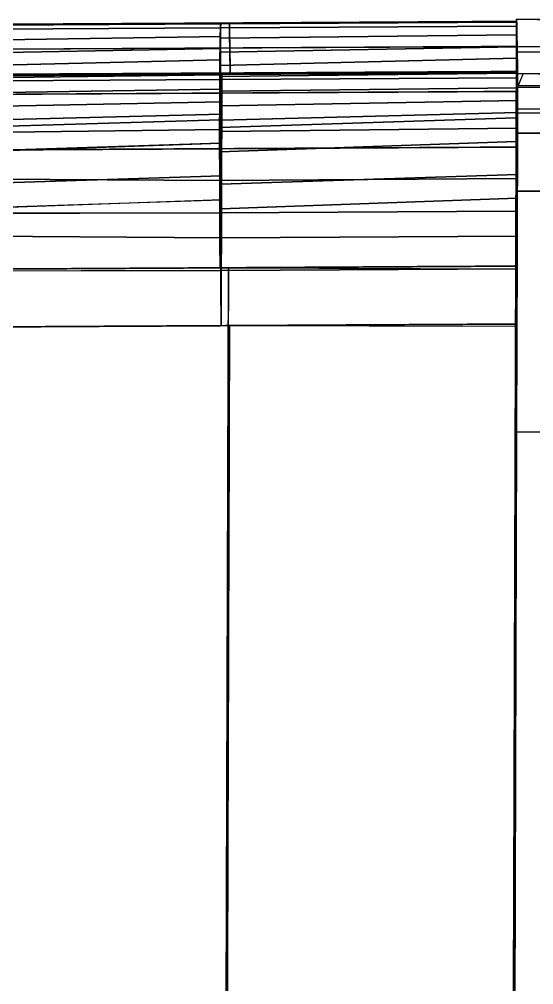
# Model space of a CAD drawing. Extents: x -208 to 220, y -49 to -19.
# Drawn here: x -206.221 to -204.888, y -21.555 to -19.05 of the extents above; entities that cross this region are included whole.
import ezdxf

# ---------------------------------------------------------------- set-up
doc = ezdxf.new("R2010")
doc.units = 0
doc.header["$MEASUREMENT"] = 0
doc.layers.add('IGES level 0', color=253, linetype='Continuous')

msp = doc.modelspace()

# ---------------------------------------------------------------- linework, layer by layer
for points in [[(-205.6984, -19.0721, 3.128), (-205.6983, -19.0618, 3.0515), (-206.4222, -19.066, 3.0459), (-206.4256, -19.0767, 3.1229)], [(-205.6983, -19.0618, 3.0515), (-205.6983, -19.0601, 2.9935), (-206.4212, -19.0643, 2.9867), (-206.4222, -19.066, 3.0459)], [(-206.4212, -19.0642, 2.9867), (-206.4204, -19.129, -1.104), (-204.9305, -19.1207, -1.1037), (-204.9316, -19.0557, 3.0005)], [(-204.9317, -19.0677, 3.135), (-204.9317, -19.0574, 3.0586), (-205.6988, -19.0618, 3.0517), (-205.6994, -19.0721, 3.1282)], [(-204.9317, -19.0574, 3.0586), (-204.9316, -19.0557, 3.0005), (-205.6983, -19.0601, 2.9937), (-205.6988, -19.0618, 3.0517)], [(-204.9318, -19.051, 3.3727), (-204.9321, -19.1348, 3.5592), (-150.6886, -19.305, 3.5772), (-150.6883, -19.2205, 3.3637)], [(-204.9293, -19.1912, -5.5532), (-204.9318, -19.0503, 3.3457), (-150.6883, -19.2205, 3.3637), (-150.6858, -19.3614, -5.5352)], [(-205.6985, -19.0952, 3.2137), (-205.6984, -19.0721, 3.128), (-206.4256, -19.0767, 3.1229), (-206.434, -19.1057, 3.2241)], [(-204.9318, -19.0907, 3.2207), (-204.9317, -19.0677, 3.135), (-205.6994, -19.0721, 3.1282), (-205.7001, -19.0995, 3.2262)], [(-205.6986, -19.1257, 3.2873), (-205.6985, -19.0952, 3.2137), (-206.434, -19.1057, 3.2241), (-206.4433, -19.1395, 3.2996)], [(-204.9319, -19.1213, 3.2943), (-204.9318, -19.0907, 3.2207), (-205.7001, -19.0995, 3.2262), (-205.7006, -19.1352, 3.3062)], [(-205.6987, -19.1553, 3.3412), (-205.6986, -19.1257, 3.2873), (-206.4436, -19.1396, 3.2996), (-206.4528, -19.174, 3.3571)], [(-204.9293, -19.1857, -5.208), (-204.9304, -19.1207, -1.1037), (-206.4203, -19.129, -1.104), (-206.4188, -19.1938, -5.1947)], [(-204.9321, -19.1509, 3.3482), (-204.9319, -19.1213, 3.2943), (-205.7006, -19.1353, 3.3063), (-205.701, -19.1702, 3.3645)], [(-204.9321, -19.1348, 3.5592), (-204.9324, -19.2217, 3.6215), (-150.6889, -19.392, 3.6395), (-150.6886, -19.305, 3.5772)], [(-205.6988, -19.1941, 3.3975), (-205.6987, -19.1553, 3.3412), (-206.4528, -19.174, 3.3571), (-206.4608, -19.2035, 3.3973)], [(-204.9322, -19.1897, 3.4045), (-204.9321, -19.1509, 3.3482), (-205.701, -19.1702, 3.3645), (-205.7011, -19.1983, 3.4031)], [(-205.6964, -19.1934, -5.2594), (-205.6959, -19.1899, -5.2015), (-204.9293, -19.1857, -5.208), (-204.9293, -19.1892, -5.2659)], [(-205.699, -19.2419, 3.4527), (-205.6988, -19.1941, 3.3975), (-206.4608, -19.2035, 3.3973), (-206.4702, -19.2463, 3.446)], [(-206.4315, -19.2428, -5.4307), (-206.4231, -19.2106, -5.3305), (-205.6959, -19.2061, -5.3353), (-205.696, -19.2319, -5.4202)], [(-206.4231, -19.2106, -5.3305), (-206.4198, -19.1975, -5.2539), (-205.6959, -19.1934, -5.2592), (-205.6959, -19.2061, -5.3353)], [(-206.4198, -19.1975, -5.2539), (-206.4189, -19.1938, -5.1947), (-205.6959, -19.1899, -5.2013), (-205.6959, -19.1934, -5.2592)], [(-204.9324, -19.2374, 3.4597), (-204.9322, -19.1897, 3.4045), (-205.7011, -19.1983, 3.4031), (-205.7013, -19.2419, 3.4529)], [(-205.6976, -19.2366, -5.4326), (-205.697, -19.2061, -5.3355), (-204.9293, -19.2019, -5.342), (-204.9293, -19.2277, -5.4269)], [(-205.697, -19.2061, -5.3355), (-205.6964, -19.1934, -5.2594), (-204.9293, -19.1892, -5.2659), (-204.9293, -19.2019, -5.342)], [(-150.6865, -19.4526, -5.7459), (-150.6858, -19.3743, -5.6175), (-204.9151, -19.1912, -5.5532), (-204.9293, -19.2262, -5.6892)], [(-206.4408, -19.2789, -5.5051), (-206.4315, -19.2428, -5.4307), (-205.696, -19.2319, -5.4202), (-205.6961, -19.2647, -5.4928)], [(-204.9326, -19.3063, 3.5213), (-204.9327, -19.2375, 3.4597), (-205.7013, -19.2419, 3.4529), (-205.7015, -19.3314, 3.5298)], [(-205.6981, -19.2749, -5.5114), (-205.6976, -19.2366, -5.4326), (-204.9293, -19.2277, -5.4269), (-204.9294, -19.2605, -5.4995)], [(-150.6889, -19.392, 3.6395), (-150.6893, -19.5157, 3.6684), (-204.9328, -19.3455, 3.6504), (-204.9324, -19.2217, 3.6215)], [(-150.685, -19.5594, -5.7881), (-150.686, -19.4526, -5.7459), (-204.9295, -19.2938, -5.7744), (-204.9293, -19.2262, -5.6892)], [(-205.6992, -19.3107, 3.5143), (-205.6994, -19.2419, 3.4527), (-206.4702, -19.2463, 3.446), (-206.4532, -19.3339, 3.5217)], [(-205.6984, -19.3116, -5.5685), (-205.6981, -19.2749, -5.5115), (-204.9294, -19.2605, -5.4995), (-204.9295, -19.2918, -5.5525)], [(-206.4502, -19.3153, -5.5615), (-206.441, -19.279, -5.5051), (-205.6961, -19.2647, -5.4928), (-205.6961, -19.296, -5.5458)], [(-206.4582, -19.346, -5.6008), (-206.4502, -19.3153, -5.5615), (-205.6961, -19.296, -5.5458), (-205.6962, -19.3366, -5.6008)], [(-205.6995, -19.3714, 3.5559), (-205.6992, -19.3107, 3.5143), (-206.4532, -19.3339, 3.5217), (-206.4433, -19.3978, 3.562)], [(-204.9328, -19.367, 3.5629), (-204.9326, -19.3063, 3.5213), (-205.7015, -19.3314, 3.5298), (-205.7015, -19.3943, 3.5692)], [(-205.6985, -19.341, -5.6062), (-205.6984, -19.3116, -5.5685), (-204.9295, -19.2918, -5.5525), (-204.9296, -19.3324, -5.6076)], [(-150.6866, -19.6661, -5.8304), (-150.6863, -19.5594, -5.7881), (-204.9295, -19.2938, -5.7744), (-204.9301, -19.4959, -5.8484)], [(-206.4676, -19.3903, -5.6481), (-206.4582, -19.346, -5.6008), (-205.6962, -19.3366, -5.6008), (-205.6964, -19.3861, -5.6545)], [(-205.6987, -19.3861, -5.6546), (-205.6985, -19.341, -5.6062), (-204.9296, -19.3324, -5.6076), (-204.9297, -19.3819, -5.6612)], [(-204.9328, -19.3455, 3.6504), (-204.9607, -28.2443, 3.7913), (-150.7173, -28.4146, 3.8093), (-150.6893, -19.5157, 3.6684)], [(-206.4506, -19.4803, -5.7209), (-206.4676, -19.3903, -5.6481), (-205.6967, -19.3861, -5.6545), (-205.6966, -19.4568, -5.7138)], [(-205.6998, -19.4681, 3.6038), (-205.6995, -19.3714, 3.5559), (-206.4436, -19.3958, 3.5607), (-206.4353, -19.4638, 3.5937)], [(-204.9331, -19.4637, 3.6108), (-204.9328, -19.367, 3.5629), (-205.7015, -19.3943, 3.5692), (-205.7014, -19.4681, 3.604)], [(-205.6988, -19.478, -5.7287), (-205.6987, -19.3861, -5.6546), (-204.9301, -19.3819, -5.6612), (-204.9299, -19.4526, -5.7205)], [(-206.4406, -19.5454, -5.7592), (-206.4506, -19.4803, -5.7209), (-205.6966, -19.4568, -5.7138), (-205.6968, -19.5188, -5.7535)], [(-205.6988, -19.5421, -5.7661), (-205.6988, -19.478, -5.7287), (-204.9299, -19.4526, -5.7205), (-204.9301, -19.5146, -5.7602)], [(-205.7, -19.5522, 3.6305), (-205.6998, -19.4681, 3.6038), (-206.4353, -19.4638, 3.5937), (-206.4278, -19.5542, 3.6235)], [(-204.9334, -19.5478, 3.6376), (-204.9331, -19.4637, 3.6108), (-205.7014, -19.4681, 3.604), (-205.7011, -19.5522, 3.6307)], [(-204.9301, -19.4959, -5.8484), (-204.958, -28.3947, -5.7075), (-177.8364, -28.4798, -5.6985), (-177.8084, -19.581, -5.8394)], [(-206.4326, -19.6124, -5.7888), (-206.4409, -19.5433, -5.758), (-205.6968, -19.5188, -5.7535), (-205.6971, -19.617, -5.7983)], [(-205.6987, -19.617, -5.7985), (-205.6988, -19.5421, -5.7661), (-204.9301, -19.5146, -5.7602), (-204.9304, -19.6128, -5.805)], [(-205.7005, -19.695, 3.6491), (-205.7, -19.5522, 3.6305), (-206.4279, -19.5534, 3.6232), (-206.4239, -19.6992, 3.6425)], [(-204.9339, -19.6973, 3.656), (-204.9334, -19.5478, 3.6376), (-205.7011, -19.5522, 3.6307), (-205.7005, -19.695, 3.6491)], [(-206.4251, -19.7037, -5.8157), (-206.4326, -19.6124, -5.7888), (-205.6971, -19.617, -5.7983), (-205.6973, -19.7019, -5.8224)], [(-205.6984, -19.7018, -5.8226), (-205.6987, -19.617, -5.7985), (-204.9304, -19.6128, -5.805), (-204.9307, -19.6977, -5.8291)], [(-205.6787, -19.6949, 3.6493), (-206.4234, -19.6992, 3.6426), (-206.4492, -27.8817, 3.7722), (-205.7044, -27.8839, 3.7789)], [(-206.4211, -19.8491, -5.8301), (-206.4252, -19.7029, -5.8155), (-205.6973, -19.7019, -5.8224), (-205.6978, -19.8452, -5.8364)], [(-204.9597, -27.8991, 3.7859), (-205.7044, -27.8904, 3.779), (-205.6787, -19.6951, 3.6493), (-204.9339, -19.6973, 3.656)], [(-205.6978, -19.8452, -5.8364), (-205.6984, -19.7018, -5.8226), (-204.9307, -19.6977, -5.8291), (-204.9311, -19.8477, -5.8428)], [(-205.7017, -28.0341, -5.7069), (-206.4465, -28.0317, -5.7007), (-206.4207, -19.8492, -5.8302), (-205.6759, -19.8451, -5.8366)], [(-204.9311, -19.8477, -5.8428), (-205.6759, -19.8453, -5.8366), (-205.7017, -28.0406, -5.7068), (-204.9569, -28.0495, -5.713)]]:
    msp.add_3dface(points)
at = {"layer": 'IGES level 0', "extrusion": (-0.005725, 0.999984, 0)}
for points in [[(-204.9317, -19.0557, 3.0005), (-205.6765, -19.06, 2.9939), (-206.4213, -19.0642, 2.9873)], [(-206.4213, -19.0642, 2.9873), (-205.6765, -19.06, 2.9939), (-204.9317, -19.0557, 3.0005)], [(-204.9328, -19.2375, 3.4597), (-205.7015, -19.2419, 3.4529), (-206.4703, -19.2463, 3.446)], [(-204.9327, -19.2375, 3.4597), (-205.7015, -19.2419, 3.4529), (-206.4703, -19.2463, 3.446)], [(-206.4235, -19.6992, 3.6426), (-205.6787, -19.6949, 3.6493), (-204.9339, -19.6906, 3.6559)], [(-204.9339, -19.6906, 3.6559), (-205.6787, -19.6949, 3.6493), (-206.4235, -19.6992, 3.6426)]]:
    msp.add_open_spline(points, degree=2, dxfattribs=at)
at = {"layer": 'IGES level 0', "extrusion": (0.999944, 0.005725, 0.008919)}
for points in [[(-205.7005, -19.695, 3.6491), (-205.7027, -19.3171, 3.643), (-205.7017, -19.0541, 3.3716), (-205.6983, -19.0601, 2.9937)], [(-205.7005, -19.695, 3.6491), (-205.7026, -19.3171, 3.643), (-205.7017, -19.0541, 3.3716), (-205.6983, -19.0601, 2.9937)]]:
    msp.add_rational_spline(points, [1, 0.804755803081, 0.804755803081, 1], degree=3, dxfattribs=at)
at = {"layer": 'IGES level 0', "extrusion": (-0.999841, -0.01781, 0)}
for points in [[(-205.6742, -19.1897, -5.2016), (-205.6753, -19.1249, -1.1039), (-205.6765, -19.06, 2.9939)], [(-205.6741, -19.1897, -5.2016), (-205.6753, -19.1249, -1.1039), (-205.6764, -19.06, 2.9939)], [(-205.6764, -19.06, 2.9939), (-205.6752, -19.1249, -1.1039), (-205.6741, -19.1897, -5.2016)], [(-204.9317, -19.0557, 3.0005), (-204.9305, -19.1207, -1.1037), (-204.9294, -19.1857, -5.208)], [(-204.9294, -19.1857, -5.208), (-204.9305, -19.1207, -1.1037), (-204.9317, -19.0557, 3.0005)]]:
    msp.add_open_spline(points, degree=2, dxfattribs=at)
at = {"layer": 'IGES level 0', "extrusion": (0.999995, -0.003139, 0.000331739)}
for points in [[(-204.9339, -19.6906, 3.6559), (-204.9327, -19.3127, 3.6499), (-204.9318, -19.0497, 3.3785), (-204.9317, -19.0557, 3.0005)], [(-204.9317, -19.0557, 3.0005), (-204.9318, -19.0497, 3.3785), (-204.9327, -19.3127, 3.6499), (-204.9339, -19.6906, 3.6559)]]:
    msp.add_rational_spline(points, [1, 0.804755803081, 0.804755803081, 1], degree=3, dxfattribs=at)
at = {"layer": 'IGES level 0', "color": 253, "extrusion": (0.999995, -0.003139, 0.000331739)}
for points in [[(-204.9318, -19.0503, 3.3457), (-204.9318, -19.0475, 3.5214), (-204.9323, -19.1698, 3.6476), (-204.9328, -19.3455, 3.6504)], [(-204.9328, -19.3455, 3.6504), (-204.9323, -19.1698, 3.6476), (-204.9318, -19.0475, 3.5214), (-204.9318, -19.0503, 3.3457)]]:
    msp.add_rational_spline(points, [1, 0.804737854124, 0.804737854124, 1], degree=3, dxfattribs=at)
at = {"layer": 'IGES level 0', "color": 253, "extrusion": (0.003139, 0.999995, 0)}
for points in [[(-150.6883, -19.2205, 3.3637), (-177.81, -19.1354, 3.3547), (-204.9318, -19.0503, 3.3457)], [(-204.9318, -19.0503, 3.3457), (-177.81, -19.1354, 3.3547), (-150.6883, -19.2205, 3.3637)], [(-204.9321, -19.1348, 3.5592), (-177.8104, -19.2199, 3.5682), (-150.6886, -19.305, 3.5772)], [(-204.9305, -19.1207, -1.1037), (-195.4931, -19.1503, -1.1006), (-186.0556, -19.18, -1.0975)]]:
    msp.add_open_spline(points, degree=2, dxfattribs=at)
at = {"layer": 'IGES level 0', "color": 253, "extrusion": (-0.999841, -0.01781, 0)}
for points in [[(-204.9318, -19.0503, 3.3457), (-204.9305, -19.1207, -1.1037), (-204.9293, -19.1912, -5.5532)], [(-204.9293, -19.1912, -5.5532), (-204.9305, -19.1207, -1.1037), (-204.9318, -19.0503, 3.3457)]]:
    msp.add_open_spline(points, degree=2, dxfattribs=at)
at = {"layer": 'IGES level 0', "extrusion": (-0.005587, 0.999984, 0)}
msp.add_open_spline([(-204.9305, -19.1207, -1.1037), (-205.6753, -19.1249, -1.1039), (-206.4201, -19.129, -1.104)], degree=2, dxfattribs=at)
at = {"layer": 'IGES level 0', "extrusion": (-0.999995, 0.003144, 0)}
for points in [[(-204.9604, -28.6195, -0.9533), (-204.9455, -23.8701, -1.0285), (-204.9305, -19.1207, -1.1037)], [(-205.6787, -19.6949, 3.6493), (-205.6916, -23.7927, 3.7141), (-205.7045, -27.8904, 3.779)], [(-204.9597, -27.8991, 3.7859), (-204.9468, -23.7949, 3.7209), (-204.9339, -19.6906, 3.6559)], [(-204.9339, -19.6906, 3.6559), (-204.9468, -23.7949, 3.7209), (-204.9597, -27.8991, 3.7859)], [(-205.676, -19.8451, -5.8366), (-205.6889, -23.9428, -5.7717), (-205.7018, -28.0406, -5.7068)], [(-204.9312, -19.841, -5.8429), (-204.9441, -23.9453, -5.7779), (-204.957, -28.0495, -5.713)], [(-204.957, -28.0495, -5.713), (-204.9441, -23.9453, -5.7779), (-204.9312, -19.841, -5.8429)]]:
    msp.add_open_spline(points, degree=2, dxfattribs=at)
at = {"layer": 'IGES level 0', "color": 253, "extrusion": (-0.999995, 0.003144, 0)}
for points in [[(-204.9337, -20.1206, -1.0879), (-204.9321, -19.6206, -1.0958), (-204.9305, -19.1207, -1.1037)], [(-204.9328, -19.3455, 3.6504), (-204.9468, -23.7949, 3.7209), (-204.9608, -28.2443, 3.7913)], [(-204.9608, -28.2443, 3.7913), (-204.9468, -23.7949, 3.7209), (-204.9328, -19.3455, 3.6504)], [(-204.9581, -28.3947, -5.7075), (-204.9441, -23.9453, -5.7779), (-204.9301, -19.4959, -5.8484)], [(-204.9301, -19.4959, -5.8484), (-204.9441, -23.9453, -5.7779), (-204.9581, -28.3947, -5.7075)], [(-204.9333, -20.3799, -4.8343), (-204.9444, -23.9295, -4.7781), (-204.9556, -27.479, -4.7219)]]:
    msp.add_open_spline(points, degree=2, dxfattribs=at)
at = {"layer": 'IGES level 0', "extrusion": (0.005449, -0.999985, 0)}
for points in [[(-206.419, -19.1938, -5.1953), (-205.6742, -19.1897, -5.2016), (-204.9294, -19.1857, -5.208)], [(-204.9294, -19.1857, -5.208), (-205.6742, -19.1897, -5.2016), (-206.419, -19.1938, -5.1953)], [(-204.9302, -19.3819, -5.6612), (-205.699, -19.3861, -5.6546), (-206.4678, -19.3902, -5.6481)]]:
    msp.add_open_spline(points, degree=2, dxfattribs=at)
at = {"layer": 'IGES level 0', "extrusion": (-0.999995, 0.003139, -0.000331739)}
for points in [[(-204.9294, -19.1857, -5.208), (-204.9293, -19.1917, -5.5859), (-204.93, -19.4631, -5.8489), (-204.9312, -19.841, -5.8429)], [(-204.9312, -19.841, -5.8429), (-204.93, -19.4631, -5.8489), (-204.9293, -19.1917, -5.5859), (-204.9294, -19.1857, -5.208)]]:
    msp.add_rational_spline(points, [1, 0.804755803081, 0.804755803081, 1], degree=3, dxfattribs=at)
at = {"layer": 'IGES level 0', "extrusion": (-0.999949, -0.005448, 0.008532)}
for points in [[(-205.696, -19.1899, -5.2015), (-205.6992, -19.1959, -5.5793), (-205.7, -19.4673, -5.8423), (-205.6979, -19.8452, -5.8364)], [(-205.6978, -19.8452, -5.8364), (-205.6999, -19.4673, -5.8423), (-205.6991, -19.1959, -5.5793), (-205.6959, -19.1899, -5.2015)]]:
    msp.add_rational_spline(points, [1, 0.804755803081, 0.804755803081, 1], degree=3, dxfattribs=at)
at = {"layer": 'IGES level 0', "color": 253, "extrusion": (-0.999995, 0.003139, -0.000331739)}
for points in [[(-204.9301, -19.4959, -5.8484), (-204.9296, -19.3202, -5.8512), (-204.9292, -19.1939, -5.7289), (-204.9293, -19.1912, -5.5532)], [(-204.9293, -19.1912, -5.5532), (-204.9292, -19.1939, -5.7289), (-204.9296, -19.3202, -5.8512), (-204.9301, -19.4959, -5.8484)], [(-204.9327, -20.1768, -4.6374), (-204.9326, -20.1786, -4.7546), (-204.9329, -20.2628, -4.8361), (-204.9333, -20.3799, -4.8343)], [(-204.9333, -20.3799, -4.8343), (-204.9329, -20.2628, -4.8361), (-204.9326, -20.1786, -4.7546), (-204.9327, -20.1768, -4.6374)]]:
    msp.add_rational_spline(points, [1, 0.804737854124, 0.804737854124, 1], degree=3, dxfattribs=at)
at = {"layer": 'IGES level 0', "color": 253, "extrusion": (-0.003139, -0.999995, 0)}
for points in [[(-204.9293, -19.1912, -5.5532), (-177.8075, -19.2763, -5.5442), (-150.6858, -19.3614, -5.5352)], [(-150.6858, -19.3614, -5.5352), (-177.8075, -19.2763, -5.5442), (-204.9293, -19.1912, -5.5532)], [(-204.9295, -19.2824, -5.7639), (-177.8077, -19.3675, -5.7549), (-150.686, -19.4526, -5.7459)], [(-204.9328, -19.3455, 3.6504), (-177.8111, -19.4306, 3.6594), (-150.6893, -19.5157, 3.6684)], [(-150.6893, -19.5157, 3.6684), (-177.8111, -19.4306, 3.6594), (-204.9328, -19.3455, 3.6504)], [(-150.6866, -19.6661, -5.8304), (-177.8084, -19.581, -5.8394), (-204.9301, -19.4959, -5.8484)], [(-204.9301, -19.4959, -5.8484), (-177.8084, -19.581, -5.8394), (-150.6866, -19.6661, -5.8304)], [(-204.9337, -20.1206, -1.0879), (-195.4962, -20.1502, -1.0848), (-186.0588, -20.1798, -1.0816)]]:
    msp.add_open_spline(points, degree=2, dxfattribs=at)
at = {"layer": 'IGES level 0', "extrusion": (-0.005449, 0.999985, 0)}
for points in [[(-204.9301, -19.3819, -5.6612), (-205.6989, -19.3861, -5.6546), (-206.4677, -19.3902, -5.6481)], [(-204.9312, -19.841, -5.8429), (-205.676, -19.8451, -5.8366), (-206.4208, -19.8492, -5.8302)], [(-206.4208, -19.8492, -5.8302), (-205.676, -19.8451, -5.8366), (-204.9312, -19.841, -5.8429)]]:
    msp.add_open_spline(points, degree=2, dxfattribs=at)

doc.saveas('drawing.dxf')
